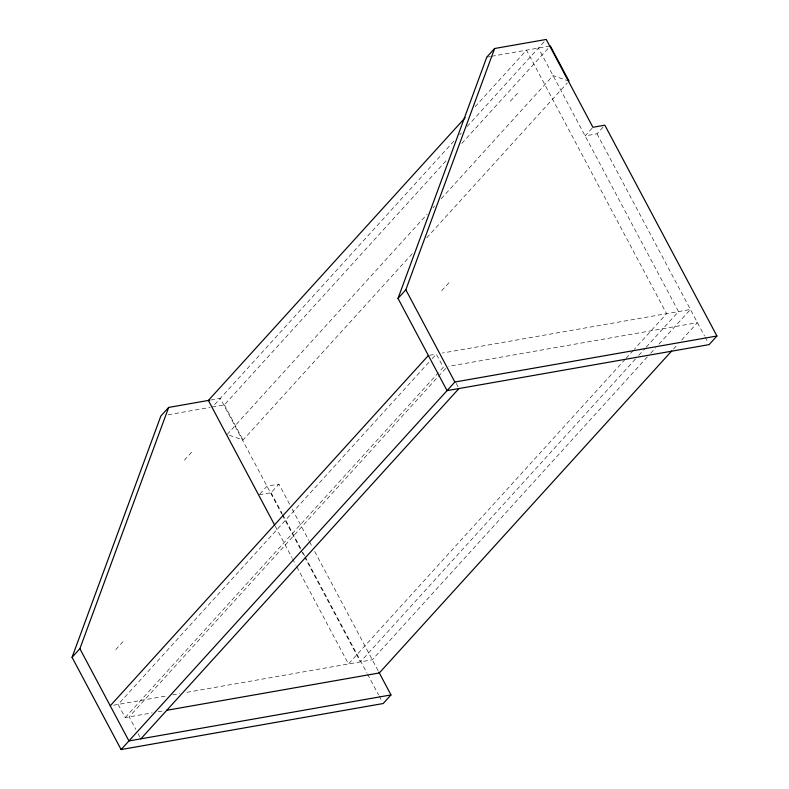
<?xml version="1.0" encoding="UTF-8"?>
<svg xmlns="http://www.w3.org/2000/svg" width="789" height="789" viewBox="0 0 789 789"><rect width="100%" height="100%" fill="white"/><g stroke="black" fill="none" stroke-linecap="round" stroke-linejoin="round"><path stroke-width="0.59" stroke-dasharray="3.94 2.96" d="M475.136 106.712L526.5 50.151L666.606 313.667L634.297 349.241M453.912 141.113L212.468 406.976L224.372 404.885L447.738 158.934M459.711 134.732L461.368 132.907M467.167 126.516L546.235 39.45M461.802 143.44L548.671 47.794M184.33 460.214L192.151 451.594M510.276 101.298L518.097 92.678M227.104 434.502L427.125 214.253M432.924 207.862L434.581 206.037M441.209 198.749L553.05 75.596L567.863 80.715M229.382 435.291L243.061 440.025L413.475 252.362M426.711 237.795L567.35 82.924M115.736 649.653L123.567 641.043M441.692 290.737L449.513 282.127M259.946 493.953L266.988 486.202L278.902 484.111L289.879 504.753M592.154 128.143L585.113 135.905L597.026 133.805L603.279 126.921M259.167 494.811L271.081 492.721L278.902 484.111M428.851 362.319L118.182 704.409L125.195 717.586L152.119 712.852M432.165 358.67L436.307 354.103L443.31 367.279L439.167 371.846M125.195 717.586L438.339 372.753M445.627 368.404L129.159 716.885L135.836 729.43M625.184 359.281L348.482 663.963L296.595 566.374M626.012 358.364L633.468 350.158M635.441 359.015L360.395 661.872L304.889 557.478M638.755 355.366L645.382 348.067M646.211 347.15L678.52 311.576L538.414 48.06M647.355 356.914L372.309 659.782L185.948 692.505M650.669 353.265L655.639 347.801M658.953 344.152L690.434 309.485L442.363 353.048M673.411 349.113L677.554 344.556M681.696 339.99L697.437 322.662L448.497 366.372M486.793 57.124L490.393 56.492M491.596 56.285L550.318 45.969M429.502 355.297L436.307 354.103M210.683 400.053L220.289 398.366L281.762 513.974M168.047 414.777L210.061 407.4M113.646 705.208L167.801 695.691M172.643 694.843L179.902 693.57M158.165 711.796L164.211 710.731M597.026 133.805L704.488 335.927M705.07 337.011L707.96 342.446M456.18 383.316L458.409 387.498M292.186 509.102L308.943 540.613M309.525 541.698L312.414 547.132M314.722 551.481L379.312 672.958M224.372 404.885L243.061 440.025M271.081 492.721L282.058 513.373M282.64 514.458L300.55 548.138M302.858 552.487L304.593 555.752M305.165 556.837L366.993 673.106M367.566 674.191L378.542 694.843M379.124 695.928L382.014 701.362M282.334 515.069L300.836 549.864M301.418 550.949L304.307 556.393M275.262 526.243L291.979 557.695M292.551 558.78L296.013 565.289M138.055 733.612L140.284 737.794"/><path stroke-width="1.18" d="M378.858 672.1L390.989 694.922L383.168 703.532L121.102 749.55L72.065 657.326L160.848 416.04L168.668 407.43L209.48 400.26M72.065 657.326L79.886 648.706L168.668 407.43M398.011 298.41L486.793 57.124L494.614 48.514L546.235 39.45L592.933 127.285L604.847 125.195L716.935 336.006L709.114 344.615L447.047 390.634L398.011 298.41L405.832 289.79L494.614 48.514M465.194 117.66L208.375 400.457L274.68 525.158M110.243 705.8L428.368 355.504M121.102 749.55L454.868 382.024L716.935 336.006M140.837 738.849L458.961 388.543M671.755 350.937L379.312 672.958L166.627 710.307M390.989 694.922L128.923 740.94L79.886 648.706M550.318 45.969L569.007 81.109M405.832 289.79L454.868 382.024"/></g></svg>
